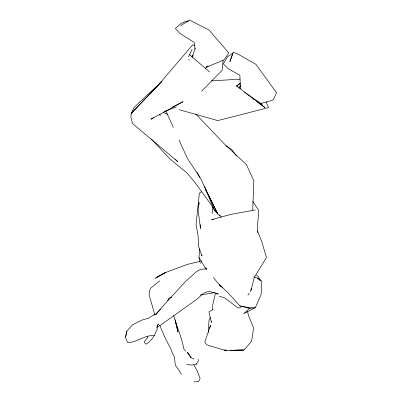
<?xml version="1.0" encoding="UTF-8"?>
<svg xmlns="http://www.w3.org/2000/svg" width="402" height="402" viewBox="0 0 402 402"><rect width="100%" height="100%" fill="white"/><g stroke="black" fill="none" stroke-linecap="round" stroke-linejoin="round"><path stroke-width="0.6" d="M252.732 210.286L253.833 180.794L246.411 164.584L224.271 143.876L195.869 114.073M208.241 332.489L209.02 320.469L210.301 317.434M212.161 213.653L212.663 206.12L214.351 210.151L217.783 213.964L221.572 217.186M200.367 263.441L198.945 257.431L199.719 249.024M223.11 60.154L222.155 70.265L201.643 91.153M211.578 321.108L211.397 322.334L208.929 311.907L212.909 309.635M251.371 288.34L251.059 290.189L250.124 291.671M251.28 289.003L251.059 290.189L254.285 277.385L266.456 257.627L261.712 241.406L257.451 230.984M205.754 268.863L206.015 267.647M125.67 336.585L126.831 331.218L132.499 324.856L141.981 320.082L148.504 318.228L153.494 315.067L155.901 314.565M126.831 331.218L125.489 337.419L127.645 342.67C137.152 342.363 144.735 334.831 154.343 335.519L157.132 329.168L157.182 326.67L158.282 323.997L156.875 326.695M209.774 328.233L210.542 325.208L204.764 342.112L206.839 344.901L224.341 350.167L229.175 350.579L244.12 349.961L251.572 341.208L253.572 328.002L248.511 315.63L247.582 311.57M198.608 359.428L198.07 361.413L196.332 364.177M199.819 177.709L196.945 172.207M192.166 57.38L195.261 48.029M167.74 300.686L168.765 298.279L171.991 297.088M180.845 26.236L181.332 25.185L189.508 20.1L208.985 29.979L228.803 52.938L224.095 59.848L206.472 67.179L207.95 66.034M188.493 56.798L192.106 49.441M240.537 85.556L239.049 88.133L240.562 85.546M247.939 295.138L249.185 293.158M154.343 335.519L152.112 338.745L149.152 342.017L146.107 344.187L144.102 342.072L147.735 337.439L147.363 336.384M191.819 56.823L193.181 55.174M162.006 81.325L131.163 113.49L130.931 117.228L132.489 123.479L177.845 161.72L175.111 159.127M157.609 312.595L155.453 314.821L165.413 303.379L185.066 281.968L196.774 271.375L201.02 269.224L206.784 268.918M154.84 314.962L160.544 309.334M161.966 81.274L134.183 107.364L131.163 113.49L158.594 84.706L192.749 44.773L194.498 45.466M247.305 307.766L255.355 307.661L249.592 308.409L243.552 313.786L255.355 307.661L261.074 294.56L261.878 281.35L257.541 278.144L254.039 276.918M205.367 68.365L208.12 66.049M159.705 280.852L150.936 287.963L149.795 290.274L149.057 294.636L154.901 314.967M206.472 67.179L207.869 66.099M156.785 327.434L161.117 324.776L196.844 299.279L203.548 293.219L206.95 291.882L209.663 291.561L218.08 293.741M201.377 191.829L199.357 193.246L196.055 224.522L198.08 235.602L198.543 246.22L201.93 255.903L201.839 254.672M240.522 83.209L236.587 85.938L237.306 86.842M240.607 83.274L236.587 85.938L264.893 107.5L256.848 101.701M153.438 117.655L150.901 119.238L183.106 101.646L172.101 107.294M157.308 276.827L165.569 272.526L187.699 264.305L199.764 261.426M164.026 111.831L176.222 106.972M260.843 103.46L272.209 100.394L273.325 99.651L276.511 92.772L255.908 64.33L237.326 53.732L233.19 52.205L229.843 61.702L233.059 53.039L227.442 56.873L223.326 63.853L228.13 68.657L239.868 75.244L240.446 88.772M200.834 261.235L202.04 260.933M196.739 363.89L191.809 365.106L186.819 364.388M261.114 104.59L262.325 104.344L246.416 93.761M188.659 20.904L185.789 21.432L181.076 23.396L175.403 28.452L179.774 33.311L194.166 42.421L195.05 49.165M255.3 209.939L231.215 214.321L211.552 219.658L213.392 219.532M200.176 295.028L214.854 292.631M211.336 80.867L240.054 79.174M193.875 381.9L198.578 381.654L200.121 378.468L197.322 371.162L193.89 364.885M241.115 307.842L238.019 307.882L224.728 297.967L219.165 296.148M226.813 350.142L224.341 350.167L226.768 350.242M234.848 350.057L244.12 349.961L240.105 350.644L230.406 350.353M179.392 109.751L217.743 120.59L268.42 107.646L266.27 101.892M218.326 294.189L215.286 293.666L212.708 304.942L212.743 309.872M213.372 277.516L219.241 284.701L227.974 292.701L239.929 305.917L248.938 307.57M239.929 305.917L249.592 308.409M193.93 358.976L191.176 357.78L187.432 352.222L188.166 353.845M163.448 112.404L167.946 114.59M188.458 59.521L189.553 60.124M225.939 145.866L231.728 149.449L236.406 155.906M244.371 92.4L245.391 93.078M252.828 98.802L253.833 99.525M222.618 287.435L219.241 284.701L221.507 286.857M189.628 54.672L209.472 71.903M257.541 278.144L260.637 280.998M217.085 212.743L214.351 210.151L205.517 189.111L217.783 213.964L205.517 189.111M219.366 214.904L220.276 215.768M256.441 274.938L258.441 276.867L260.903 280.822M185.835 351.247L183.945 349.318C181.764 337.685 176.9 326.851 173.684 315.525M151.398 139.112L170.157 159.172L187.086 173.041L194.663 182.051L212.99 207.241M206.668 269.41L204.724 267.064L198.945 257.431M252.788 201.417L258.808 210.507L257.541 225.552L257.757 232.592M187.432 352.222L190.98 357.765M181.382 374.282L178.322 369.212L175.307 365.277L174.433 356.991L172.192 352.665L171.503 350.237L164.719 337.137L159.82 325.404M159.679 114.294L160.212 115.384L159.815 114.545M165.845 110.857L173.327 127.374M179.006 139.906L187.523 158.705L200.477 178.001L206.402 191.061L204.648 186.382M175.041 319.68L177.975 331.987L175.709 322.454M199.111 204.387L199.005 202.533L198.096 210.035L200.477 228.472L200.266 224.768M162.755 274.008L155.499 278.189L165.569 272.526L162.755 274.008"/></g></svg>
